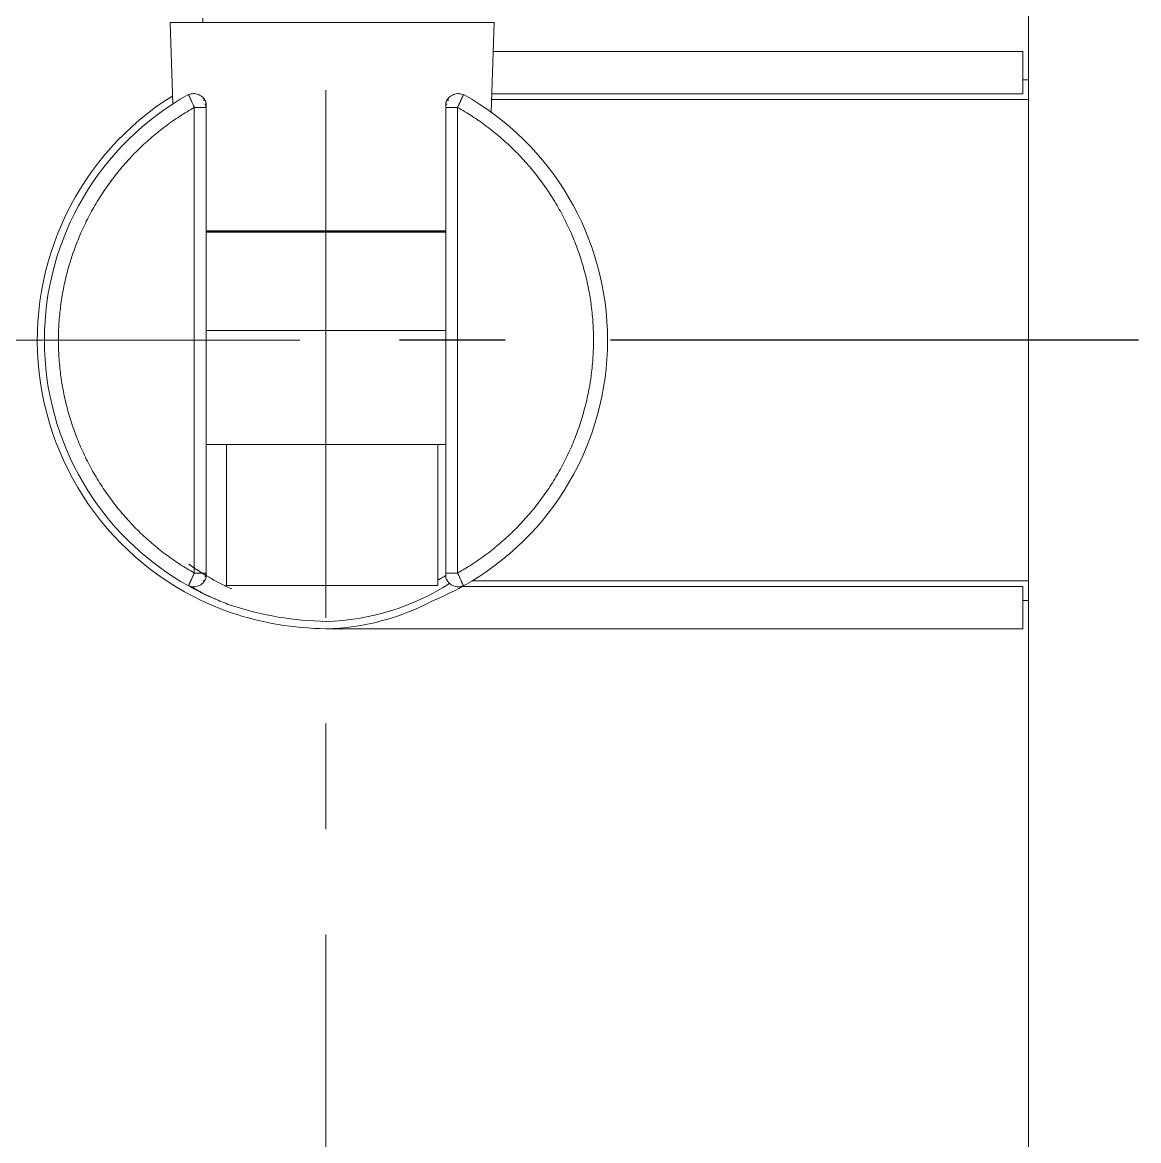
# Model space of a CAD drawing. Extents: x 4035 to 5163, y 0 to 827.
# Drawn here: x 4791 to 4870.3, y 266.2 to 345.6 of the extents above; entities that cross this region are included whole.
import ezdxf

# ---------------------------------------------------------------- set-up
doc = ezdxf.new("R2010")
doc.units = 0
doc.header["$LTSCALE"] = 30
doc.header["$MEASUREMENT"] = 0
doc.linetypes.add('CENTER', pattern=[2, 1.25, -0.25, 0.25, -0.25])
doc.layers.get('0').update_dxf_attribs({"linetype": 'CONTINUOUS'})
doc.layers.add('1', color=7, linetype='CONTINUOUS')
doc.layers.add('DEF_LAYER_ASSEM_MEMBER', color=7, linetype='CONTINUOUS')
doc.layers.add('치수선', color=7, linetype='CONTINUOUS', lineweight=20)

msp = doc.modelspace()

# ---------------------------------------------------------------- linework, layer by layer
at = {"color": 5, "lineweight": 9, "ltscale": 0.5}
msp.add_line((4810.759, 323.03), (4618.411, 323.03), dxfattribs=at)
at = {"lineweight": 18}
for centre, radius, start, end in [((4812.218, 319.97), 16.919, 271.30664, 302.80155), ((4812.218, 319.444), 16.919, 271.30664, 298.19565), ((4812.937, 325), 22.473, 251.69437, 269.14967), ((4812.951, 325.525), 22.473, 251.69437, 269.14967)]:
    msp.add_arc(centre, radius, start, end, dxfattribs=at)
at = {"layer": '1', "color": 7, "linetype": 'Continuous', "lineweight": 18}
for p, q in [((4801.737, 339.819), (4801.544, 345.609)), ((4803.855, 345.911), (4803.866, 345.609)), ((4824.544, 345.609), (4824.331, 339.231)), ((4862.105, 343.53), (4824.475, 343.53)), ((4862.105, 343.53), (4862.105, 340.53)), ((4862.104, 341.53), (4862.505, 341.53)), ((4862.505, 341.53), (4862.505, 340.13)), ((4862.505, 340.13), (4824.362, 340.13)), ((4824.375, 340.53), (4862.105, 340.53)), ((4862.505, 305.93), (4862.505, 340.13)), ((4804.105, 306.489), (4804.105, 339.57)), ((4821.105, 339.57), (4821.105, 306.489)), ((4821.105, 330.759), (4804.105, 330.759)), ((4804.105, 330.758), (4821.104, 330.758)), ((4821.105, 315.609), (4804.105, 315.609)), ((4805.544, 315.609), (4805.544, 305.609)), ((4820.544, 305.609), (4820.544, 315.609)), ((4822.978, 305.93), (4862.505, 305.93)), ((4862.505, 305.93), (4862.505, 304.53)), ((4805.544, 305.609), (4820.544, 305.609)), ((4862.105, 305.53), (4822.287, 305.53)), ((4862.105, 305.53), (4862.105, 302.53)), ((4862.505, 304.53), (4862.104, 304.53)), ((4812.604, 302.53), (4862.105, 302.53))]:
    msp.add_line(p, q, dxfattribs=at)
at = {"layer": '1', "color": 1, "linetype": 'CENTER', "lineweight": -3}
msp.add_line((4870.319, 323.03), (4810.759, 323.03), dxfattribs=at)
at = {"layer": '1', "color": 7, "linetype": 'Continuous', "lineweight": 18}
for radius, start, end in [(20.5, 122.07937, 250.84687), (20, 119.22567, 180), (20, 0, 60.77433), (20, 180, 240.77433), (20, 299.22567, 0), (20, 240.98344, 246.96844), (20, 292.35614, 298.94906)]:
    msp.add_arc((4812.605, 323.03), radius, start, end, dxfattribs=at)
for points, weights, knots in [([(4824.544, 345.609), (4824.544, 345.609), (4813.044, 345.609), (4801.544, 345.609), (4801.544, 345.609)], [1, 0.707106781187, 1, 0.707106781187, 1], [0, 0, 0, 0.5, 0.5, 1, 1, 1]), ([(4804.076, 323.709), (4807.364, 323.709), (4813.044, 323.709), (4817.864, 323.709), (4821.132, 323.709)], [0.859592020038, 0.823815589605, 1, 0.846368410123, 0.853905900935], [0, 0, 0, 0.53419, 0.53419, 1, 1, 1])]:
    msp.add_rational_spline(points, weights, degree=2, knots=knots, dxfattribs=at)
for points, degree, knots in [([(4804.01, 340.079), (4803.983, 340.129), (4803.918, 340.224), (4803.789, 340.35), (4803.634, 340.451), (4803.462, 340.519), (4803.286, 340.551), (4803.069, 340.547), (4802.923, 340.503), (4802.832, 340.458)], 3, [0, 0, 0, 0, 0.126781, 0.258688, 0.392921, 0.52637, 0.656037, 0.779411, 1, 1, 1, 1]), ([(4802.848, 340.466), (4802.847, 340.466), (4802.846, 340.469), (4802.845, 340.472), (4802.843, 340.476), (4802.841, 340.48), (4802.84, 340.482), (4802.84, 340.483), (4802.84, 340.484), (4802.84, 340.484)], 3, [0, 0, 0, 0, 0.040438, 0.201895, 0.362738, 0.522969, 0.682589, 0.841599, 1, 1, 1, 1]), ([(4804.083, 339.931), (4804.075, 339.967), (4804.054, 340.032), (4804.009, 340.091), (4803.953, 340.107), (4803.908, 340.091), (4803.885, 340.076)], 3, [0, 0, 0, 0, 0.21733, 0.463553, 0.736318, 1, 1, 1, 1]), ([(4821.324, 340.076), (4821.301, 340.091), (4821.257, 340.107), (4821.2, 340.091), (4821.155, 340.032), (4821.134, 339.967), (4821.126, 339.931)], 3, [0, 0, 0, 0, 0.263681, 0.536446, 0.78267, 1, 1, 1, 1]), ([(4822.377, 340.458), (4822.287, 340.503), (4822.14, 340.547), (4821.923, 340.551), (4821.747, 340.519), (4821.576, 340.451), (4821.42, 340.35), (4821.291, 340.224), (4821.226, 340.129), (4821.199, 340.079)], 3, [0, 0, 0, 0, 0.220589, 0.343963, 0.47363, 0.607079, 0.741312, 0.873219, 1, 1, 1, 1]), ([(4822.362, 340.466), (4822.362, 340.466), (4822.363, 340.468), (4822.364, 340.472), (4822.366, 340.476), (4822.368, 340.48), (4822.369, 340.482), (4822.37, 340.483), (4822.37, 340.483), (4822.37, 340.484)], 3, [0, 0, 0, 0, 0.027195, 0.192026, 0.355832, 0.51857, 0.6802, 0.840687, 1, 1, 1, 1]), ([(4804.01, 339.768), (4804.027, 339.788), (4804.048, 339.808), (4804.065, 339.815), (4804.069, 339.816)], 3, [0, 0, 0, 0, 0.711691, 1, 1, 1, 1]), ([(4804.083, 339.567), (4804.083, 339.613), (4804.083, 339.678), (4804.083, 339.762), (4804.083, 339.799), (4804.083, 339.817)], 3, [0, 0, 0, 0, 0.49339, 0.744622, 1, 1, 1, 1]), ([(4821.126, 339.817), (4821.126, 339.799), (4821.126, 339.762), (4821.126, 339.678), (4821.126, 339.613), (4821.126, 339.567)], 3, [0, 0, 0, 0, 0.255378, 0.50661, 1, 1, 1, 1]), ([(4821.14, 339.816), (4821.145, 339.815), (4821.162, 339.808), (4821.182, 339.788), (4821.199, 339.768)], 3, [0, 0, 0, 0, 0.288305, 1, 1, 1, 1]), ([(4821.132, 330.809), (4820.982, 330.809), (4820.019, 330.809), (4819.065, 330.809), (4818.132, 330.809), (4817.094, 330.809), (4816.099, 330.809), (4815.046, 330.809), (4814.054, 330.809), (4812.035, 330.809), (4811.042, 330.809), (4809.989, 330.809), (4808.994, 330.809), (4807.957, 330.809), (4807.023, 330.809), (4806.069, 330.809), (4804.61, 330.809), (4804.075, 330.809)], 2, [0, 0, 0, 0.02165, 0.132678, 0.132678, 0.243706, 0.243706, 0.354734, 0.354734, 0.465762, 0.57679, 0.57679, 0.687817, 0.687817, 0.798845, 0.798845, 0.909873, 1, 1, 1]), ([(4804.076, 330.709), (4804.609, 330.709), (4806.069, 330.709), (4807.023, 330.709), (4807.956, 330.709), (4808.994, 330.709), (4809.988, 330.709), (4811.042, 330.709), (4812.034, 330.709), (4814.053, 330.709), (4815.046, 330.709), (4816.098, 330.709), (4817.094, 330.709), (4818.131, 330.709), (4819.065, 330.709), (4820.018, 330.709), (4820.981, 330.709), (4821.132, 330.709)], 2, [0, 0, 0, 0.090102, 0.201133, 0.201133, 0.312163, 0.312163, 0.423194, 0.423194, 0.534225, 0.645256, 0.645256, 0.756287, 0.756287, 0.867318, 0.867318, 0.978349, 1, 1, 1]), ([(4802.832, 305.601), (4802.923, 305.556), (4803.069, 305.512), (4803.286, 305.508), (4803.462, 305.54), (4803.634, 305.608), (4803.789, 305.709), (4803.918, 305.835), (4803.983, 305.93), (4804.01, 305.98)], 3, [0, 0, 0, 0, 0.220589, 0.343963, 0.47363, 0.607079, 0.741312, 0.873219, 1, 1, 1, 1]), ([(4803.885, 305.983), (4803.908, 305.968), (4803.953, 305.952), (4804.009, 305.968), (4804.054, 306.027), (4804.075, 306.092), (4804.083, 306.128)], 3, [0, 0, 0, 0, 0.263681, 0.536446, 0.78267, 1, 1, 1, 1]), ([(4804.069, 306.243), (4804.065, 306.244), (4804.048, 306.251), (4804.027, 306.271), (4804.01, 306.291)], 3, [0, 0, 0, 0, 0.288305, 1, 1, 1, 1]), ([(4804.083, 306.243), (4804.083, 306.26), (4804.083, 306.298), (4804.083, 306.381), (4804.083, 306.446), (4804.083, 306.493)], 3, [0, 0, 0, 0, 0.255378, 0.50661, 1, 1, 1, 1]), ([(4821.126, 306.493), (4821.126, 306.446), (4821.126, 306.387), (4821.126, 306.33), (4821.126, 306.315)], 3, [0, 0, 0, 0, 0.4933904, 0.6757757, 0.6757757, 0.6757757, 0.6757757]), ([(4821.126, 306.128), (4821.134, 306.092), (4821.155, 306.027), (4821.184, 305.989), (4821.201, 305.976), (4821.201, 305.976)], 3, [0, 0, 0, 0, 0.2173297, 0.4635532, 0.4725626, 0.4725626, 0.4725626, 0.4725626]), ([(4821.199, 305.98), (4821.226, 305.93), (4821.291, 305.835), (4821.42, 305.709), (4821.576, 305.608), (4821.747, 305.54), (4821.923, 305.508), (4822.14, 305.512), (4822.287, 305.556), (4822.377, 305.601)], 3, [0, 0, 0, 0, 0.126781, 0.258688, 0.392921, 0.52637, 0.656037, 0.779411, 1, 1, 1, 1]), ([(4802.848, 305.593), (4802.848, 305.593), (4802.847, 305.591), (4802.845, 305.587), (4802.843, 305.583), (4802.842, 305.579), (4802.84, 305.577), (4802.84, 305.576), (4802.84, 305.576), (4802.84, 305.576)], 3, [0, 0, 0, 0, 0.027195, 0.192026, 0.355832, 0.51857, 0.6802, 0.840687, 1, 1, 1, 1]), ([(4802.946, 305.568), (4803, 305.536), (4803.254, 305.389), (4803.547, 305.231), (4803.801, 305.099)], 3, [0, 0, 0, 0, 0.219984, 1, 1, 1, 1]), ([(4805.893, 304.189), (4805.707, 304.255), (4805.336, 304.394), (4804.805, 304.61), (4804.362, 304.805), (4804.004, 304.972), (4803.79, 305.076), (4803.674, 305.134), (4803.649, 305.147)], 3, [0, 0, 0, 0, 0.217625, 0.44705, 0.67595, 0.818773, 0.960607, 1, 1, 1, 1]), ([(4822.362, 305.593), (4822.362, 305.593), (4822.363, 305.591), (4822.365, 305.587), (4822.367, 305.583), (4822.368, 305.579), (4822.369, 305.577), (4822.37, 305.576), (4822.37, 305.576), (4822.37, 305.575)], 3, [0, 0, 0, 0, 0.040438, 0.201895, 0.362738, 0.522969, 0.682589, 0.841599, 1, 1, 1, 1])]:
    msp.add_open_spline(points, degree=degree, knots=knots, dxfattribs=at)
at = {"layer": '1', "color": 7, "linetype": 'Continuous', "lineweight": 13}
for points, knots in [([(4803.255, 339.57), (4803.253, 339.574), (4803.248, 339.584), (4803.241, 339.599), (4803.234, 339.615), (4803.225, 339.633), (4803.216, 339.653), (4803.206, 339.675), (4803.196, 339.698), (4803.184, 339.722), (4803.161, 339.773), (4803.131, 339.84), (4803.092, 339.926), (4803.056, 340.005), (4803.02, 340.083), (4802.988, 340.154), (4802.966, 340.204), (4802.95, 340.238), (4802.941, 340.259), (4802.932, 340.279), (4802.923, 340.298), (4802.915, 340.316), (4802.907, 340.333), (4802.9, 340.349), (4802.893, 340.365), (4802.886, 340.379), (4802.88, 340.393), (4802.875, 340.405), (4802.869, 340.417), (4802.865, 340.428), (4802.86, 340.438), (4802.856, 340.446), (4802.853, 340.454), (4802.85, 340.461), (4802.848, 340.464), (4802.848, 340.466)], [0, 0, 0, 0, 0.010706, 0.022718, 0.036038, 0.050665, 0.066598, 0.083839, 0.102387, 0.122242, 0.143404, 0.225842, 0.286845, 0.362736, 0.435746, 0.505877, 0.573129, 0.597932, 0.622644, 0.647265, 0.671796, 0.696237, 0.720587, 0.744848, 0.769018, 0.793099, 0.81709, 0.840992, 0.864804, 0.888527, 0.91216, 0.935705, 0.959161, 0.982529, 1, 1, 1, 1]), ([(4821.955, 339.57), (4821.957, 339.575), (4821.962, 339.585), (4821.968, 339.6), (4821.975, 339.615), (4821.982, 339.63), (4821.989, 339.644), (4821.996, 339.659), (4822.002, 339.674), (4822.009, 339.689), (4822.016, 339.704), (4822.023, 339.719), (4822.029, 339.733), (4822.036, 339.748), (4822.043, 339.763), (4822.049, 339.777), (4822.056, 339.792), (4822.062, 339.806), (4822.069, 339.821), (4822.076, 339.835), (4822.082, 339.85), (4822.089, 339.864), (4822.095, 339.878), (4822.102, 339.892), (4822.108, 339.906), (4822.12, 339.932), (4822.137, 339.969), (4822.159, 340.017), (4822.18, 340.062), (4822.199, 340.104), (4822.217, 340.144), (4822.233, 340.182), (4822.255, 340.228), (4822.278, 340.281), (4822.303, 340.335), (4822.323, 340.38), (4822.336, 340.408), (4822.344, 340.426), (4822.348, 340.436), (4822.352, 340.445), (4822.356, 340.454), (4822.359, 340.46), (4822.361, 340.464), (4822.362, 340.466)], [0, 0, 0, 0, 0.01196, 0.023918, 0.035874, 0.04783, 0.059784, 0.071736, 0.083688, 0.095639, 0.107589, 0.119539, 0.131487, 0.143436, 0.155384, 0.167332, 0.179281, 0.19123, 0.203181, 0.215132, 0.227086, 0.239042, 0.251, 0.262962, 0.274927, 0.286897, 0.33068, 0.373487, 0.415335, 0.456224, 0.496161, 0.535162, 0.573246, 0.650071, 0.723229, 0.792742, 0.858677, 0.883281, 0.907724, 0.932004, 0.956125, 0.980091, 1, 1, 1, 1]), ([(4805.89, 305.372), (4805.874, 305.379), (4805.857, 305.386), (4805.547, 305.527), (4805.27, 305.662), (4804.756, 305.929), (4804.518, 306.061), (4804.085, 306.312), (4803.889, 306.432), (4803.632, 306.596), (4803.552, 306.647), (4803.404, 306.744), (4803.269, 306.835), (4803.16, 306.91), (4803.064, 306.976), (4802.983, 307.033), (4802.93, 307.071), (4802.891, 307.099), (4802.879, 307.107), (4802.87, 307.114), (4802.873, 307.112), (4802.893, 307.097), (4802.91, 307.085), (4802.96, 307.05), (4802.992, 307.027), (4803.07, 306.972), (4803.116, 306.94), (4803.221, 306.867), (4803.281, 306.827), (4803.413, 306.739), (4803.485, 306.691), (4803.718, 306.54), (4803.895, 306.428), (4804.094, 306.309)], [0, 0, 0, 0, 0.005529, 0.005529, 0.105142, 0.105142, 0.204755, 0.204755, 0.304368, 0.304368, 0.354174, 0.354174, 0.403981, 0.453788, 0.453788, 0.503594, 0.553401, 0.553401, 0.603207, 0.603207, 0.653014, 0.653014, 0.70282, 0.70282, 0.752627, 0.752627, 0.802433, 0.802433, 0.85224, 0.85224, 0.902047, 0.902047, 1, 1, 1, 1]), ([(4803.255, 306.489), (4803.252, 306.484), (4803.248, 306.474), (4803.241, 306.459), (4803.234, 306.444), (4803.227, 306.43), (4803.221, 306.415), (4803.214, 306.4), (4803.207, 306.385), (4803.2, 306.37), (4803.193, 306.355), (4803.187, 306.34), (4803.18, 306.326), (4803.173, 306.311), (4803.167, 306.296), (4803.16, 306.282), (4803.153, 306.267), (4803.147, 306.253), (4803.14, 306.238), (4803.134, 306.224), (4803.127, 306.21), (4803.121, 306.195), (4803.114, 306.181), (4803.108, 306.167), (4803.101, 306.153), (4803.089, 306.127), (4803.072, 306.09), (4803.05, 306.042), (4803.03, 305.997), (4803.011, 305.955), (4802.993, 305.915), (4802.976, 305.878), (4802.955, 305.831), (4802.931, 305.778), (4802.907, 305.724), (4802.887, 305.68), (4802.874, 305.651), (4802.866, 305.633), (4802.861, 305.623), (4802.857, 305.614), (4802.853, 305.606), (4802.85, 305.599), (4802.849, 305.595), (4802.848, 305.593)], [0, 0, 0, 0, 0.01196, 0.023918, 0.035874, 0.04783, 0.059784, 0.071736, 0.083688, 0.095639, 0.107589, 0.119539, 0.131487, 0.143436, 0.155384, 0.167332, 0.179281, 0.19123, 0.203181, 0.215132, 0.227086, 0.239042, 0.251, 0.262962, 0.274927, 0.286897, 0.33068, 0.373487, 0.415335, 0.456224, 0.496161, 0.535162, 0.573246, 0.650071, 0.723229, 0.792742, 0.858677, 0.883281, 0.907724, 0.932004, 0.956125, 0.980091, 1, 1, 1, 1]), ([(4821.126, 306.315), (4821.056, 306.274), (4820.984, 306.231), (4820.798, 306.123), (4820.681, 306.057), (4820.559, 305.99)], [0.0558959, 0.0558959, 0.0558959, 0.0558959, 0.4369672, 0.4369672, 1, 1, 1, 1]), ([(4821.955, 306.489), (4821.957, 306.485), (4821.961, 306.475), (4821.968, 306.46), (4821.976, 306.444), (4821.984, 306.426), (4821.993, 306.406), (4822.003, 306.384), (4822.014, 306.361), (4822.025, 306.337), (4822.048, 306.286), (4822.078, 306.219), (4822.117, 306.133), (4822.153, 306.054), (4822.189, 305.976), (4822.221, 305.905), (4822.244, 305.855), (4822.259, 305.821), (4822.268, 305.8), (4822.277, 305.78), (4822.286, 305.761), (4822.294, 305.743), (4822.302, 305.726), (4822.309, 305.71), (4822.316, 305.694), (4822.323, 305.68), (4822.329, 305.666), (4822.335, 305.654), (4822.34, 305.642), (4822.345, 305.631), (4822.349, 305.621), (4822.353, 305.613), (4822.357, 305.605), (4822.36, 305.598), (4822.361, 305.595), (4822.362, 305.593)], [0, 0, 0, 0, 0.010706, 0.022718, 0.036038, 0.050665, 0.066598, 0.083839, 0.102387, 0.122242, 0.143404, 0.225842, 0.286845, 0.362736, 0.435746, 0.505877, 0.573129, 0.597932, 0.622644, 0.647265, 0.671796, 0.696237, 0.720587, 0.744848, 0.769018, 0.793099, 0.81709, 0.840992, 0.864804, 0.888527, 0.91216, 0.935705, 0.959161, 0.982529, 1, 1, 1, 1])]:
    msp.add_open_spline(points, degree=3, knots=knots, dxfattribs=at)
for points in [[(4803.255, 339.57), (4793.605, 334.115), (4793.605, 323.03), (4793.605, 311.944), (4803.255, 306.489)], [(4821.955, 339.57), (4831.605, 334.115), (4831.605, 323.03), (4831.605, 311.944), (4821.955, 306.489)]]:
    msp.add_rational_spline(points, [1, 0.863743382944, 1, 0.863743382944, 1], degree=2, knots=[0, 0, 0, 0.5, 0.5, 1, 1, 1], dxfattribs=at)
for points in [[(4803.255, 306.489), (4803.255, 339.57)], [(4821.955, 339.57), (4821.955, 306.489)]]:
    msp.add_open_spline(points, degree=1, dxfattribs=at)
at = {"layer": '1', "color": 7, "linetype": 'Continuous', "lineweight": 18}
for points, weights, degree in [([(4803.255, 339.57), (4804.105, 339.57), (4804.105, 339.57)], [1, 0.707112041649, 1], 2), ([(4821.105, 306.489), (4821.105, 306.489), (4821.955, 306.489)], [1, 0.707112041649, 1], 2), ([(4821.105, 306.317), (4821.105, 306.253), (4821.112, 306.188), (4821.127, 306.124)], [1.32813506236, 1.27326787392, 1.22528140789, 1.18417566427], 3)]:
    msp.add_rational_spline(points, weights, degree=degree, dxfattribs=at)
for points, degree in [([(4804.082, 339.935), (4804.097, 339.872), (4804.105, 339.807), (4804.105, 339.742)], 3), ([(4804.105, 339.57), (4804.105, 339.585), (4804.105, 339.614), (4804.105, 339.657), (4804.105, 339.693), (4804.105, 339.721), (4804.105, 339.738), (4804.105, 339.742), (4804.105, 339.742)], 3), ([(4821.105, 339.742), (4821.105, 339.807), (4821.112, 339.872), (4821.127, 339.935)], 3), ([(4821.105, 339.742), (4821.105, 339.742), (4821.105, 339.738), (4821.105, 339.721), (4821.105, 339.693), (4821.105, 339.657), (4821.105, 339.614), (4821.105, 339.585), (4821.105, 339.57)], 3), ([(4821.105, 339.57), (4821.955, 339.57)], 1), ([(4804.105, 306.489), (4803.255, 306.489)], 1), ([(4804.105, 306.317), (4804.105, 306.252), (4804.097, 306.187), (4804.082, 306.124)], 3), ([(4804.105, 306.317), (4804.105, 306.317), (4804.105, 306.321), (4804.105, 306.338), (4804.105, 306.366), (4804.105, 306.402), (4804.105, 306.445), (4804.105, 306.474), (4804.105, 306.489)], 3), ([(4821.105, 306.489), (4821.105, 306.474), (4821.105, 306.445), (4821.105, 306.402), (4821.105, 306.366), (4821.105, 306.338), (4821.105, 306.321), (4821.105, 306.317), (4821.105, 306.317)], 3)]:
    msp.add_open_spline(points, degree=degree, dxfattribs=at)
at = {"layer": 'DEF_LAYER_ASSEM_MEMBER', "color": 1, "linetype": 'CENTER', "lineweight": 5}
msp.add_line((4812.604, 340.802), (4812.604, 129.716), dxfattribs=at)
at = {"layer": '치수선'}
msp.add_line((4862.505, 100.234), (4862.505, 622.797), dxfattribs=at)

doc.saveas('drawing.dxf')
